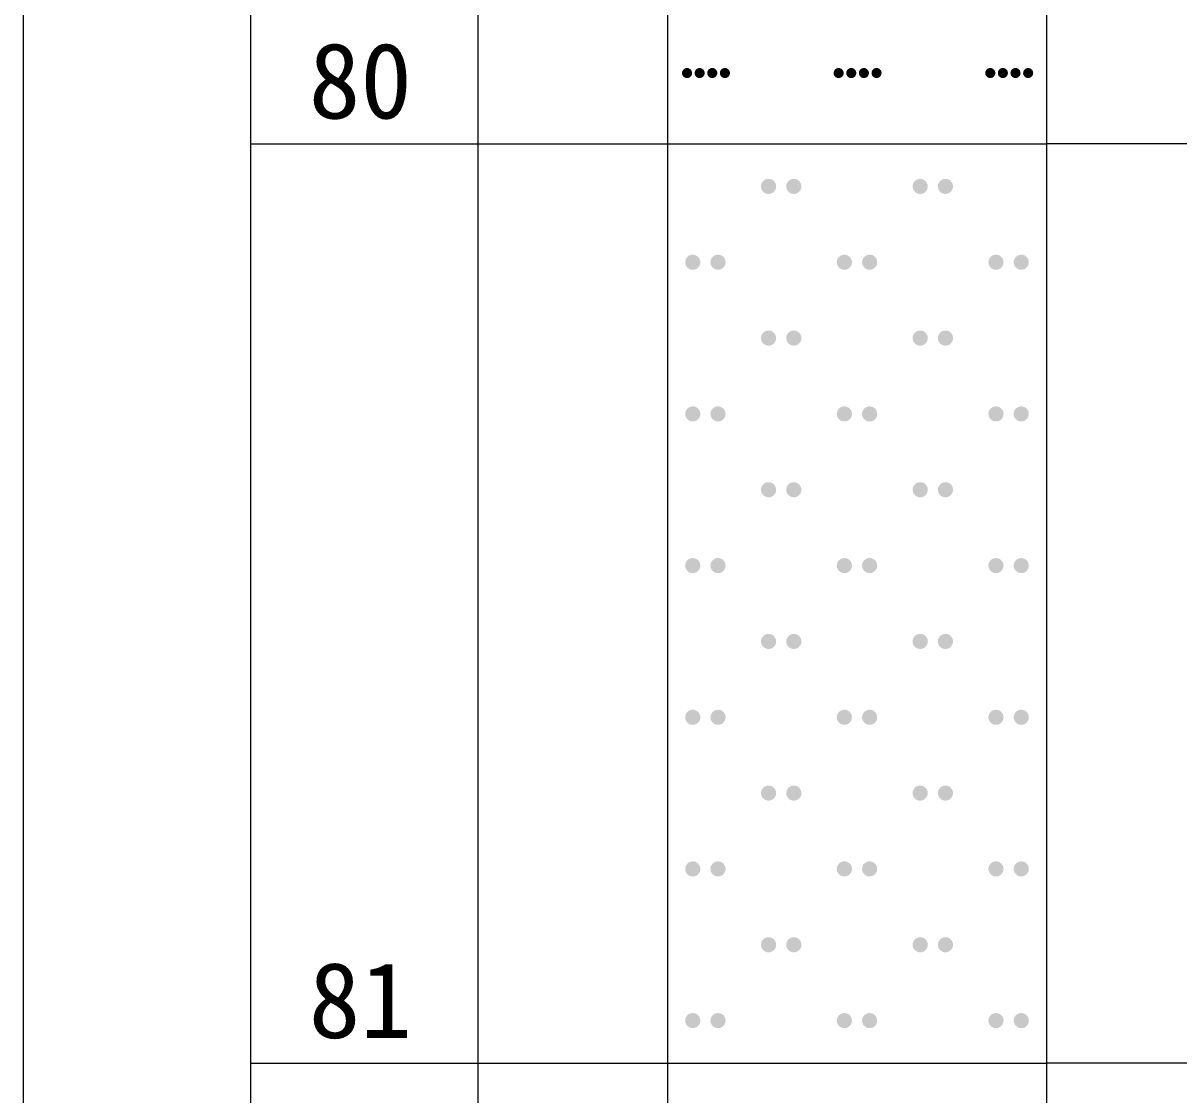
# Model space of a CAD drawing. Header units: inches. Extents: x -27 to 109, y -724 to 26.
# Drawn here: x 14.68 to 20.78, y -479.72 to -474.07 of the extents above; entities that cross this region are included whole.
import ezdxf

# ---------------------------------------------------------------- set-up
doc = ezdxf.new("R2010")
doc.units = ezdxf.units.IN
doc.header["$MEASUREMENT"] = 0
doc.layers.get('0').update_dxf_attribs({"lineweight": 0})
doc.styles.add('宋体', font='')
doc.styles.get('宋体').set_extended_font_data('宋体')

# ---------------------------------------------------------------- blocks, each defined once
blk = doc.blocks.new('lr_block_69')
at = {"true_color": 0x000000}
for points in [[(18.2105, -474.3376), (18.2114, -474.3307), (18.2105, -474.3238), (18.2078, -474.3174), (18.2035, -474.3119), (18.1981, -474.3076), (18.1917, -474.305), (18.1847, -474.304), (18.1778, -474.305), (18.1714, -474.3076), (18.1659, -474.3119), (18.1617, -474.3174), (18.159, -474.3238), (18.1581, -474.3307), (18.159, -474.3376), (18.1617, -474.344), (18.1659, -474.3495), (18.1714, -474.3538), (18.1778, -474.3564), (18.1847, -474.3574), (18.1917, -474.3564), (18.1981, -474.3538), (18.2035, -474.3495), (18.2078, -474.344)], [(18.2771, -474.3376), (18.2781, -474.3307), (18.2771, -474.3238), (18.2745, -474.3174), (18.2702, -474.3119), (18.2647, -474.3076), (18.2583, -474.305), (18.2514, -474.304), (18.2445, -474.305), (18.2381, -474.3076), (18.2326, -474.3119), (18.2283, -474.3174), (18.2257, -474.3238), (18.2247, -474.3307), (18.2257, -474.3376), (18.2283, -474.344), (18.2326, -474.3495), (18.2381, -474.3538), (18.2445, -474.3564), (18.2514, -474.3574), (18.2583, -474.3564), (18.2647, -474.3538), (18.2702, -474.3495), (18.2745, -474.344)], [(18.3438, -474.3376), (18.3447, -474.3307), (18.3438, -474.3238), (18.3411, -474.3174), (18.3369, -474.3119), (18.3314, -474.3076), (18.325, -474.305), (18.3181, -474.304), (18.3111, -474.305), (18.3047, -474.3076), (18.2993, -474.3119), (18.295, -474.3174), (18.2923, -474.3238), (18.2914, -474.3307), (18.2923, -474.3376), (18.295, -474.344), (18.2993, -474.3495), (18.3047, -474.3538), (18.3111, -474.3564), (18.3181, -474.3574), (18.325, -474.3564), (18.3314, -474.3538), (18.3369, -474.3495), (18.3411, -474.344)], [(18.4105, -474.3376), (18.4114, -474.3307), (18.4105, -474.3238), (18.4078, -474.3174), (18.4035, -474.3119), (18.3981, -474.3076), (18.3917, -474.305), (18.3847, -474.304), (18.3778, -474.305), (18.3714, -474.3076), (18.3659, -474.3119), (18.3617, -474.3174), (18.359, -474.3238), (18.3581, -474.3307), (18.359, -474.3376), (18.3617, -474.344), (18.3659, -474.3495), (18.3714, -474.3538), (18.3778, -474.3564), (18.3847, -474.3574), (18.3917, -474.3564), (18.3981, -474.3538), (18.4035, -474.3495), (18.4078, -474.344)], [(19.0105, -474.3376), (19.0114, -474.3307), (19.0105, -474.3238), (19.0078, -474.3174), (19.0035, -474.3119), (18.9981, -474.3076), (18.9917, -474.305), (18.9847, -474.304), (18.9778, -474.305), (18.9714, -474.3076), (18.9659, -474.3119), (18.9617, -474.3174), (18.959, -474.3238), (18.9581, -474.3307), (18.959, -474.3376), (18.9617, -474.344), (18.9659, -474.3495), (18.9714, -474.3538), (18.9778, -474.3564), (18.9847, -474.3574), (18.9917, -474.3564), (18.9981, -474.3538), (19.0035, -474.3495), (19.0078, -474.344)], [(19.0771, -474.3376), (19.0781, -474.3307), (19.0771, -474.3238), (19.0745, -474.3174), (19.0702, -474.3119), (19.0647, -474.3076), (19.0583, -474.305), (19.0514, -474.304), (19.0445, -474.305), (19.0381, -474.3076), (19.0326, -474.3119), (19.0283, -474.3174), (19.0257, -474.3238), (19.0247, -474.3307), (19.0257, -474.3376), (19.0283, -474.344), (19.0326, -474.3495), (19.0381, -474.3538), (19.0445, -474.3564), (19.0514, -474.3574), (19.0583, -474.3564), (19.0647, -474.3538), (19.0702, -474.3495), (19.0745, -474.344)], [(19.1438, -474.3376), (19.1447, -474.3307), (19.1438, -474.3238), (19.1411, -474.3174), (19.1369, -474.3119), (19.1314, -474.3076), (19.125, -474.305), (19.1181, -474.304), (19.1111, -474.305), (19.1047, -474.3076), (19.0993, -474.3119), (19.095, -474.3174), (19.0923, -474.3238), (19.0914, -474.3307), (19.0923, -474.3376), (19.095, -474.344), (19.0993, -474.3495), (19.1047, -474.3538), (19.1111, -474.3564), (19.1181, -474.3574), (19.125, -474.3564), (19.1314, -474.3538), (19.1369, -474.3495), (19.1411, -474.344)], [(19.2105, -474.3376), (19.2114, -474.3307), (19.2105, -474.3238), (19.2078, -474.3174), (19.2035, -474.3119), (19.1981, -474.3076), (19.1917, -474.305), (19.1847, -474.304), (19.1778, -474.305), (19.1714, -474.3076), (19.1659, -474.3119), (19.1617, -474.3174), (19.159, -474.3238), (19.1581, -474.3307), (19.159, -474.3376), (19.1617, -474.344), (19.1659, -474.3495), (19.1714, -474.3538), (19.1778, -474.3564), (19.1847, -474.3574), (19.1917, -474.3564), (19.1981, -474.3538), (19.2035, -474.3495), (19.2078, -474.344)], [(19.8105, -474.3376), (19.8114, -474.3307), (19.8105, -474.3238), (19.8078, -474.3174), (19.8035, -474.3119), (19.7981, -474.3076), (19.7917, -474.305), (19.7847, -474.304), (19.7778, -474.305), (19.7714, -474.3076), (19.7659, -474.3119), (19.7617, -474.3174), (19.759, -474.3238), (19.7581, -474.3307), (19.759, -474.3376), (19.7617, -474.344), (19.7659, -474.3495), (19.7714, -474.3538), (19.7778, -474.3564), (19.7847, -474.3574), (19.7917, -474.3564), (19.7981, -474.3538), (19.8035, -474.3495), (19.8078, -474.344)], [(19.8771, -474.3376), (19.8781, -474.3307), (19.8771, -474.3238), (19.8745, -474.3174), (19.8702, -474.3119), (19.8647, -474.3076), (19.8583, -474.305), (19.8514, -474.304), (19.8445, -474.305), (19.8381, -474.3076), (19.8326, -474.3119), (19.8283, -474.3174), (19.8257, -474.3238), (19.8247, -474.3307), (19.8257, -474.3376), (19.8283, -474.344), (19.8326, -474.3495), (19.8381, -474.3538), (19.8445, -474.3564), (19.8514, -474.3574), (19.8583, -474.3564), (19.8647, -474.3538), (19.8702, -474.3495), (19.8745, -474.344)], [(19.9438, -474.3376), (19.9447, -474.3307), (19.9438, -474.3238), (19.9411, -474.3174), (19.9369, -474.3119), (19.9314, -474.3076), (19.925, -474.305), (19.9181, -474.304), (19.9111, -474.305), (19.9047, -474.3076), (19.8993, -474.3119), (19.895, -474.3174), (19.8923, -474.3238), (19.8914, -474.3307), (19.8923, -474.3376), (19.895, -474.344), (19.8993, -474.3495), (19.9047, -474.3538), (19.9111, -474.3564), (19.9181, -474.3574), (19.925, -474.3564), (19.9314, -474.3538), (19.9369, -474.3495), (19.9411, -474.344)], [(20.0105, -474.3376), (20.0114, -474.3307), (20.0105, -474.3238), (20.0078, -474.3174), (20.0035, -474.3119), (19.9981, -474.3076), (19.9917, -474.305), (19.9847, -474.304), (19.9778, -474.305), (19.9714, -474.3076), (19.9659, -474.3119), (19.9617, -474.3174), (19.959, -474.3238), (19.9581, -474.3307), (19.959, -474.3376), (19.9617, -474.344), (19.9659, -474.3495), (19.9714, -474.3538), (19.9778, -474.3564), (19.9847, -474.3574), (19.9917, -474.3564), (19.9981, -474.3538), (20.0035, -474.3495), (20.0078, -474.344)]]:
    blk.add_hatch(color=18, dxfattribs=at).paths.add_polyline_path(points, flags=17)
blk = doc.blocks.new('lr_block_70')
at = {"true_color": 0x000000}
for points in [[(18.6537, -474.9391), (18.655, -474.9287), (18.6537, -474.9183), (18.6497, -474.9087), (18.6433, -474.9005), (18.635, -474.8941), (18.6254, -474.8901), (18.615, -474.8888), (18.6046, -474.8901), (18.595, -474.8941), (18.5867, -474.9005), (18.5803, -474.9087), (18.5763, -474.9183), (18.575, -474.9287), (18.5763, -474.9391), (18.5803, -474.9488), (18.5867, -474.957), (18.595, -474.9634), (18.6046, -474.9674), (18.615, -474.9687), (18.6254, -474.9674), (18.635, -474.9634), (18.6433, -474.957), (18.6497, -474.9488)], [(18.787, -474.9391), (18.7883, -474.9287), (18.787, -474.9183), (18.783, -474.9087), (18.7766, -474.9005), (18.7683, -474.8941), (18.7587, -474.8901), (18.7483, -474.8888), (18.7379, -474.8901), (18.7283, -474.8941), (18.7201, -474.9005), (18.7137, -474.9087), (18.7097, -474.9183), (18.7083, -474.9287), (18.7097, -474.9391), (18.7137, -474.9488), (18.7201, -474.957), (18.7283, -474.9634), (18.7379, -474.9674), (18.7483, -474.9687), (18.7587, -474.9674), (18.7683, -474.9634), (18.7766, -474.957), (18.783, -474.9488)], [(19.4537, -474.9391), (19.455, -474.9287), (19.4537, -474.9183), (19.4497, -474.9087), (19.4433, -474.9005), (19.435, -474.8941), (19.4254, -474.8901), (19.415, -474.8888), (19.4046, -474.8901), (19.395, -474.8941), (19.3867, -474.9005), (19.3803, -474.9087), (19.3763, -474.9183), (19.375, -474.9287), (19.3763, -474.9391), (19.3803, -474.9488), (19.3867, -474.957), (19.395, -474.9634), (19.4046, -474.9674), (19.415, -474.9687), (19.4254, -474.9674), (19.435, -474.9634), (19.4433, -474.957), (19.4497, -474.9488)], [(19.587, -474.9391), (19.5883, -474.9287), (19.587, -474.9183), (19.583, -474.9087), (19.5766, -474.9005), (19.5683, -474.8941), (19.5587, -474.8901), (19.5483, -474.8888), (19.5379, -474.8901), (19.5283, -474.8941), (19.5201, -474.9005), (19.5137, -474.9087), (19.5097, -474.9183), (19.5083, -474.9287), (19.5097, -474.9391), (19.5137, -474.9488), (19.5201, -474.957), (19.5283, -474.9634), (19.5379, -474.9674), (19.5483, -474.9687), (19.5587, -474.9674), (19.5683, -474.9634), (19.5766, -474.957), (19.583, -474.9488)], [(18.2537, -475.3392), (18.255, -475.3288), (18.2537, -475.3184), (18.2497, -475.3087), (18.2433, -475.3005), (18.235, -475.2941), (18.2254, -475.2901), (18.215, -475.2887), (18.2046, -475.2901), (18.195, -475.2941), (18.1867, -475.3005), (18.1803, -475.3087), (18.1763, -475.3184), (18.175, -475.3288), (18.1763, -475.3392), (18.1803, -475.3487), (18.1867, -475.357), (18.195, -475.3634), (18.2046, -475.3674), (18.215, -475.3687), (18.2254, -475.3674), (18.235, -475.3634), (18.2433, -475.357), (18.2497, -475.3487)], [(18.387, -475.3392), (18.3883, -475.3288), (18.387, -475.3184), (18.383, -475.3087), (18.3766, -475.3005), (18.3683, -475.2941), (18.3587, -475.2901), (18.3483, -475.2887), (18.3379, -475.2901), (18.3283, -475.2941), (18.3201, -475.3005), (18.3137, -475.3087), (18.3097, -475.3184), (18.3083, -475.3288), (18.3097, -475.3392), (18.3137, -475.3487), (18.3201, -475.357), (18.3283, -475.3634), (18.3379, -475.3674), (18.3483, -475.3687), (18.3587, -475.3674), (18.3683, -475.3634), (18.3766, -475.357), (18.383, -475.3487)], [(19.0537, -475.3392), (19.055, -475.3288), (19.0537, -475.3184), (19.0497, -475.3087), (19.0433, -475.3005), (19.035, -475.2941), (19.0254, -475.2901), (19.015, -475.2887), (19.0046, -475.2901), (18.995, -475.2941), (18.9867, -475.3005), (18.9803, -475.3087), (18.9763, -475.3184), (18.975, -475.3288), (18.9763, -475.3392), (18.9803, -475.3487), (18.9867, -475.357), (18.995, -475.3634), (19.0046, -475.3674), (19.015, -475.3687), (19.0254, -475.3674), (19.035, -475.3634), (19.0433, -475.357), (19.0497, -475.3487)], [(19.187, -475.3392), (19.1883, -475.3288), (19.187, -475.3184), (19.183, -475.3087), (19.1766, -475.3005), (19.1683, -475.2941), (19.1587, -475.2901), (19.1483, -475.2887), (19.1379, -475.2901), (19.1283, -475.2941), (19.1201, -475.3005), (19.1137, -475.3087), (19.1097, -475.3184), (19.1083, -475.3288), (19.1097, -475.3392), (19.1137, -475.3487), (19.1201, -475.357), (19.1283, -475.3634), (19.1379, -475.3674), (19.1483, -475.3687), (19.1587, -475.3674), (19.1683, -475.3634), (19.1766, -475.357), (19.183, -475.3487)], [(19.8537, -475.3392), (19.855, -475.3288), (19.8537, -475.3184), (19.8497, -475.3087), (19.8433, -475.3005), (19.835, -475.2941), (19.8254, -475.2901), (19.815, -475.2887), (19.8046, -475.2901), (19.795, -475.2941), (19.7867, -475.3005), (19.7803, -475.3087), (19.7763, -475.3184), (19.775, -475.3288), (19.7763, -475.3392), (19.7803, -475.3487), (19.7867, -475.357), (19.795, -475.3634), (19.8046, -475.3674), (19.815, -475.3687), (19.8254, -475.3674), (19.835, -475.3634), (19.8433, -475.357), (19.8497, -475.3487)], [(19.987, -475.3392), (19.9883, -475.3288), (19.987, -475.3184), (19.983, -475.3087), (19.9766, -475.3005), (19.9683, -475.2941), (19.9587, -475.2901), (19.9483, -475.2887), (19.9379, -475.2901), (19.9283, -475.2941), (19.9201, -475.3005), (19.9137, -475.3087), (19.9097, -475.3184), (19.9083, -475.3288), (19.9097, -475.3392), (19.9137, -475.3487), (19.9201, -475.357), (19.9283, -475.3634), (19.9379, -475.3674), (19.9483, -475.3687), (19.9587, -475.3674), (19.9683, -475.3634), (19.9766, -475.357), (19.983, -475.3487)], [(18.6537, -475.7391), (18.655, -475.7287), (18.6537, -475.7183), (18.6497, -475.7088), (18.6433, -475.7005), (18.635, -475.6941), (18.6254, -475.6901), (18.615, -475.6888), (18.6046, -475.6901), (18.595, -475.6941), (18.5867, -475.7005), (18.5803, -475.7088), (18.5763, -475.7183), (18.575, -475.7287), (18.5763, -475.7391), (18.5803, -475.7487), (18.5867, -475.757), (18.595, -475.7634), (18.6046, -475.7674), (18.615, -475.7688), (18.6254, -475.7674), (18.635, -475.7634), (18.6433, -475.757), (18.6497, -475.7487)], [(18.787, -475.7391), (18.7883, -475.7287), (18.787, -475.7183), (18.783, -475.7088), (18.7766, -475.7005), (18.7683, -475.6941), (18.7587, -475.6901), (18.7483, -475.6888), (18.7379, -475.6901), (18.7283, -475.6941), (18.7201, -475.7005), (18.7137, -475.7088), (18.7097, -475.7183), (18.7083, -475.7287), (18.7097, -475.7391), (18.7137, -475.7487), (18.7201, -475.757), (18.7283, -475.7634), (18.7379, -475.7674), (18.7483, -475.7688), (18.7587, -475.7674), (18.7683, -475.7634), (18.7766, -475.757), (18.783, -475.7487)], [(19.4537, -475.7391), (19.455, -475.7287), (19.4537, -475.7183), (19.4497, -475.7088), (19.4433, -475.7005), (19.435, -475.6941), (19.4254, -475.6901), (19.415, -475.6888), (19.4046, -475.6901), (19.395, -475.6941), (19.3867, -475.7005), (19.3803, -475.7088), (19.3763, -475.7183), (19.375, -475.7287), (19.3763, -475.7391), (19.3803, -475.7487), (19.3867, -475.757), (19.395, -475.7634), (19.4046, -475.7674), (19.415, -475.7688), (19.4254, -475.7674), (19.435, -475.7634), (19.4433, -475.757), (19.4497, -475.7487)], [(19.587, -475.7391), (19.5883, -475.7287), (19.587, -475.7183), (19.583, -475.7088), (19.5766, -475.7005), (19.5683, -475.6941), (19.5587, -475.6901), (19.5483, -475.6888), (19.5379, -475.6901), (19.5283, -475.6941), (19.5201, -475.7005), (19.5137, -475.7088), (19.5097, -475.7183), (19.5083, -475.7287), (19.5097, -475.7391), (19.5137, -475.7487), (19.5201, -475.757), (19.5283, -475.7634), (19.5379, -475.7674), (19.5483, -475.7688), (19.5587, -475.7674), (19.5683, -475.7634), (19.5766, -475.757), (19.583, -475.7487)], [(18.2537, -476.1391), (18.255, -476.1288), (18.2537, -476.1184), (18.2497, -476.1087), (18.2433, -476.1005), (18.235, -476.0941), (18.2254, -476.0901), (18.215, -476.0888), (18.2046, -476.0901), (18.195, -476.0941), (18.1867, -476.1005), (18.1803, -476.1087), (18.1763, -476.1184), (18.175, -476.1288), (18.1763, -476.1391), (18.1803, -476.1488), (18.1867, -476.157), (18.195, -476.1634), (18.2046, -476.1674), (18.215, -476.1687), (18.2254, -476.1674), (18.235, -476.1634), (18.2433, -476.157), (18.2497, -476.1488)], [(18.387, -476.1391), (18.3883, -476.1288), (18.387, -476.1184), (18.383, -476.1087), (18.3766, -476.1005), (18.3683, -476.0941), (18.3587, -476.0901), (18.3483, -476.0888), (18.3379, -476.0901), (18.3283, -476.0941), (18.3201, -476.1005), (18.3137, -476.1087), (18.3097, -476.1184), (18.3083, -476.1288), (18.3097, -476.1391), (18.3137, -476.1488), (18.3201, -476.157), (18.3283, -476.1634), (18.3379, -476.1674), (18.3483, -476.1687), (18.3587, -476.1674), (18.3683, -476.1634), (18.3766, -476.157), (18.383, -476.1488)], [(19.0537, -476.1391), (19.055, -476.1288), (19.0537, -476.1184), (19.0497, -476.1087), (19.0433, -476.1005), (19.035, -476.0941), (19.0254, -476.0901), (19.015, -476.0888), (19.0046, -476.0901), (18.995, -476.0941), (18.9867, -476.1005), (18.9803, -476.1087), (18.9763, -476.1184), (18.975, -476.1288), (18.9763, -476.1391), (18.9803, -476.1488), (18.9867, -476.157), (18.995, -476.1634), (19.0046, -476.1674), (19.015, -476.1687), (19.0254, -476.1674), (19.035, -476.1634), (19.0433, -476.157), (19.0497, -476.1488)], [(19.187, -476.1391), (19.1883, -476.1288), (19.187, -476.1184), (19.183, -476.1087), (19.1766, -476.1005), (19.1683, -476.0941), (19.1587, -476.0901), (19.1483, -476.0888), (19.1379, -476.0901), (19.1283, -476.0941), (19.1201, -476.1005), (19.1137, -476.1087), (19.1097, -476.1184), (19.1083, -476.1288), (19.1097, -476.1391), (19.1137, -476.1488), (19.1201, -476.157), (19.1283, -476.1634), (19.1379, -476.1674), (19.1483, -476.1687), (19.1587, -476.1674), (19.1683, -476.1634), (19.1766, -476.157), (19.183, -476.1488)], [(19.8537, -476.1391), (19.855, -476.1288), (19.8537, -476.1184), (19.8497, -476.1087), (19.8433, -476.1005), (19.835, -476.0941), (19.8254, -476.0901), (19.815, -476.0888), (19.8046, -476.0901), (19.795, -476.0941), (19.7867, -476.1005), (19.7803, -476.1087), (19.7763, -476.1184), (19.775, -476.1288), (19.7763, -476.1391), (19.7803, -476.1488), (19.7867, -476.157), (19.795, -476.1634), (19.8046, -476.1674), (19.815, -476.1687), (19.8254, -476.1674), (19.835, -476.1634), (19.8433, -476.157), (19.8497, -476.1488)], [(19.987, -476.1391), (19.9883, -476.1288), (19.987, -476.1184), (19.983, -476.1087), (19.9766, -476.1005), (19.9683, -476.0941), (19.9587, -476.0901), (19.9483, -476.0888), (19.9379, -476.0901), (19.9283, -476.0941), (19.9201, -476.1005), (19.9137, -476.1087), (19.9097, -476.1184), (19.9083, -476.1288), (19.9097, -476.1391), (19.9137, -476.1488), (19.9201, -476.157), (19.9283, -476.1634), (19.9379, -476.1674), (19.9483, -476.1687), (19.9587, -476.1674), (19.9683, -476.1634), (19.9766, -476.157), (19.983, -476.1488)], [(18.6537, -476.5392), (18.655, -476.5288), (18.6537, -476.5183), (18.6497, -476.5088), (18.6433, -476.5005), (18.635, -476.4941), (18.6254, -476.4901), (18.615, -476.4887), (18.6046, -476.4901), (18.595, -476.4941), (18.5867, -476.5005), (18.5803, -476.5088), (18.5763, -476.5183), (18.575, -476.5288), (18.5763, -476.5392), (18.5803, -476.5487), (18.5867, -476.557), (18.595, -476.5634), (18.6046, -476.5674), (18.615, -476.5688), (18.6254, -476.5674), (18.635, -476.5634), (18.6433, -476.557), (18.6497, -476.5487)], [(18.787, -476.5392), (18.7883, -476.5288), (18.787, -476.5183), (18.783, -476.5088), (18.7766, -476.5005), (18.7683, -476.4941), (18.7587, -476.4901), (18.7483, -476.4887), (18.7379, -476.4901), (18.7283, -476.4941), (18.7201, -476.5005), (18.7137, -476.5088), (18.7097, -476.5183), (18.7083, -476.5288), (18.7097, -476.5392), (18.7137, -476.5487), (18.7201, -476.557), (18.7283, -476.5634), (18.7379, -476.5674), (18.7483, -476.5688), (18.7587, -476.5674), (18.7683, -476.5634), (18.7766, -476.557), (18.783, -476.5487)], [(19.4537, -476.5392), (19.455, -476.5288), (19.4537, -476.5183), (19.4497, -476.5088), (19.4433, -476.5005), (19.435, -476.4941), (19.4254, -476.4901), (19.415, -476.4887), (19.4046, -476.4901), (19.395, -476.4941), (19.3867, -476.5005), (19.3803, -476.5088), (19.3763, -476.5183), (19.375, -476.5288), (19.3763, -476.5392), (19.3803, -476.5487), (19.3867, -476.557), (19.395, -476.5634), (19.4046, -476.5674), (19.415, -476.5688), (19.4254, -476.5674), (19.435, -476.5634), (19.4433, -476.557), (19.4497, -476.5487)], [(19.587, -476.5392), (19.5883, -476.5288), (19.587, -476.5183), (19.583, -476.5088), (19.5766, -476.5005), (19.5683, -476.4941), (19.5587, -476.4901), (19.5483, -476.4887), (19.5379, -476.4901), (19.5283, -476.4941), (19.5201, -476.5005), (19.5137, -476.5088), (19.5097, -476.5183), (19.5083, -476.5288), (19.5097, -476.5392), (19.5137, -476.5487), (19.5201, -476.557), (19.5283, -476.5634), (19.5379, -476.5674), (19.5483, -476.5688), (19.5587, -476.5674), (19.5683, -476.5634), (19.5766, -476.557), (19.583, -476.5487)], [(18.2537, -476.9391), (18.255, -476.9287), (18.2537, -476.9183), (18.2497, -476.9087), (18.2433, -476.9005), (18.235, -476.8941), (18.2254, -476.8901), (18.215, -476.8888), (18.2046, -476.8901), (18.195, -476.8941), (18.1867, -476.9005), (18.1803, -476.9087), (18.1763, -476.9183), (18.175, -476.9287), (18.1763, -476.9391), (18.1803, -476.9488), (18.1867, -476.957), (18.195, -476.9634), (18.2046, -476.9674), (18.215, -476.9688), (18.2254, -476.9674), (18.235, -476.9634), (18.2433, -476.957), (18.2497, -476.9488)], [(18.387, -476.9391), (18.3883, -476.9287), (18.387, -476.9183), (18.383, -476.9087), (18.3766, -476.9005), (18.3683, -476.8941), (18.3587, -476.8901), (18.3483, -476.8888), (18.3379, -476.8901), (18.3283, -476.8941), (18.3201, -476.9005), (18.3137, -476.9087), (18.3097, -476.9183), (18.3083, -476.9287), (18.3097, -476.9391), (18.3137, -476.9488), (18.3201, -476.957), (18.3283, -476.9634), (18.3379, -476.9674), (18.3483, -476.9688), (18.3587, -476.9674), (18.3683, -476.9634), (18.3766, -476.957), (18.383, -476.9488)], [(19.0537, -476.9391), (19.055, -476.9287), (19.0537, -476.9183), (19.0497, -476.9087), (19.0433, -476.9005), (19.035, -476.8941), (19.0254, -476.8901), (19.015, -476.8888), (19.0046, -476.8901), (18.995, -476.8941), (18.9867, -476.9005), (18.9803, -476.9087), (18.9763, -476.9183), (18.975, -476.9287), (18.9763, -476.9391), (18.9803, -476.9488), (18.9867, -476.957), (18.995, -476.9634), (19.0046, -476.9674), (19.015, -476.9688), (19.0254, -476.9674), (19.035, -476.9634), (19.0433, -476.957), (19.0497, -476.9488)], [(19.187, -476.9391), (19.1883, -476.9287), (19.187, -476.9183), (19.183, -476.9087), (19.1766, -476.9005), (19.1683, -476.8941), (19.1587, -476.8901), (19.1483, -476.8888), (19.1379, -476.8901), (19.1283, -476.8941), (19.1201, -476.9005), (19.1137, -476.9087), (19.1097, -476.9183), (19.1083, -476.9287), (19.1097, -476.9391), (19.1137, -476.9488), (19.1201, -476.957), (19.1283, -476.9634), (19.1379, -476.9674), (19.1483, -476.9688), (19.1587, -476.9674), (19.1683, -476.9634), (19.1766, -476.957), (19.183, -476.9488)], [(19.8537, -476.9391), (19.855, -476.9287), (19.8537, -476.9183), (19.8497, -476.9087), (19.8433, -476.9005), (19.835, -476.8941), (19.8254, -476.8901), (19.815, -476.8888), (19.8046, -476.8901), (19.795, -476.8941), (19.7867, -476.9005), (19.7803, -476.9087), (19.7763, -476.9183), (19.775, -476.9287), (19.7763, -476.9391), (19.7803, -476.9488), (19.7867, -476.957), (19.795, -476.9634), (19.8046, -476.9674), (19.815, -476.9688), (19.8254, -476.9674), (19.835, -476.9634), (19.8433, -476.957), (19.8497, -476.9488)], [(19.987, -476.9391), (19.9883, -476.9287), (19.987, -476.9183), (19.983, -476.9087), (19.9766, -476.9005), (19.9683, -476.8941), (19.9587, -476.8901), (19.9483, -476.8888), (19.9379, -476.8901), (19.9283, -476.8941), (19.9201, -476.9005), (19.9137, -476.9087), (19.9097, -476.9183), (19.9083, -476.9287), (19.9097, -476.9391), (19.9137, -476.9488), (19.9201, -476.957), (19.9283, -476.9634), (19.9379, -476.9674), (19.9483, -476.9688), (19.9587, -476.9674), (19.9683, -476.9634), (19.9766, -476.957), (19.983, -476.9488)], [(18.6537, -477.3392), (18.655, -477.3288), (18.6537, -477.3184), (18.6497, -477.3087), (18.6433, -477.3005), (18.635, -477.2941), (18.6254, -477.2901), (18.615, -477.2887), (18.6046, -477.2901), (18.595, -477.2941), (18.5867, -477.3005), (18.5803, -477.3087), (18.5763, -477.3184), (18.575, -477.3288), (18.5763, -477.3392), (18.5803, -477.3487), (18.5867, -477.357), (18.595, -477.3634), (18.6046, -477.3674), (18.615, -477.3687), (18.6254, -477.3674), (18.635, -477.3634), (18.6433, -477.357), (18.6497, -477.3487)], [(18.787, -477.3392), (18.7883, -477.3288), (18.787, -477.3184), (18.783, -477.3087), (18.7766, -477.3005), (18.7683, -477.2941), (18.7587, -477.2901), (18.7483, -477.2887), (18.7379, -477.2901), (18.7283, -477.2941), (18.7201, -477.3005), (18.7137, -477.3087), (18.7097, -477.3184), (18.7083, -477.3288), (18.7097, -477.3392), (18.7137, -477.3487), (18.7201, -477.357), (18.7283, -477.3634), (18.7379, -477.3674), (18.7483, -477.3687), (18.7587, -477.3674), (18.7683, -477.3634), (18.7766, -477.357), (18.783, -477.3487)], [(19.4537, -477.3392), (19.455, -477.3288), (19.4537, -477.3184), (19.4497, -477.3087), (19.4433, -477.3005), (19.435, -477.2941), (19.4254, -477.2901), (19.415, -477.2887), (19.4046, -477.2901), (19.395, -477.2941), (19.3867, -477.3005), (19.3803, -477.3087), (19.3763, -477.3184), (19.375, -477.3288), (19.3763, -477.3392), (19.3803, -477.3487), (19.3867, -477.357), (19.395, -477.3634), (19.4046, -477.3674), (19.415, -477.3687), (19.4254, -477.3674), (19.435, -477.3634), (19.4433, -477.357), (19.4497, -477.3487)], [(19.587, -477.3392), (19.5883, -477.3288), (19.587, -477.3184), (19.583, -477.3087), (19.5766, -477.3005), (19.5683, -477.2941), (19.5587, -477.2901), (19.5483, -477.2887), (19.5379, -477.2901), (19.5283, -477.2941), (19.5201, -477.3005), (19.5137, -477.3087), (19.5097, -477.3184), (19.5083, -477.3288), (19.5097, -477.3392), (19.5137, -477.3487), (19.5201, -477.357), (19.5283, -477.3634), (19.5379, -477.3674), (19.5483, -477.3687), (19.5587, -477.3674), (19.5683, -477.3634), (19.5766, -477.357), (19.583, -477.3487)], [(18.2537, -477.7391), (18.255, -477.7287), (18.2537, -477.7183), (18.2497, -477.7088), (18.2433, -477.7005), (18.235, -477.6941), (18.2254, -477.6901), (18.215, -477.6888), (18.2046, -477.6901), (18.195, -477.6941), (18.1867, -477.7005), (18.1803, -477.7088), (18.1763, -477.7183), (18.175, -477.7287), (18.1763, -477.7391), (18.1803, -477.7487), (18.1867, -477.757), (18.195, -477.7634), (18.2046, -477.7674), (18.215, -477.7688), (18.2254, -477.7674), (18.235, -477.7634), (18.2433, -477.757), (18.2497, -477.7487)], [(18.387, -477.7391), (18.3883, -477.7287), (18.387, -477.7183), (18.383, -477.7088), (18.3766, -477.7005), (18.3683, -477.6941), (18.3587, -477.6901), (18.3483, -477.6888), (18.3379, -477.6901), (18.3283, -477.6941), (18.3201, -477.7005), (18.3137, -477.7088), (18.3097, -477.7183), (18.3083, -477.7287), (18.3097, -477.7391), (18.3137, -477.7487), (18.3201, -477.757), (18.3283, -477.7634), (18.3379, -477.7674), (18.3483, -477.7688), (18.3587, -477.7674), (18.3683, -477.7634), (18.3766, -477.757), (18.383, -477.7487)], [(19.0537, -477.7391), (19.055, -477.7287), (19.0537, -477.7183), (19.0497, -477.7088), (19.0433, -477.7005), (19.035, -477.6941), (19.0254, -477.6901), (19.015, -477.6888), (19.0046, -477.6901), (18.995, -477.6941), (18.9867, -477.7005), (18.9803, -477.7088), (18.9763, -477.7183), (18.975, -477.7287), (18.9763, -477.7391), (18.9803, -477.7487), (18.9867, -477.757), (18.995, -477.7634), (19.0046, -477.7674), (19.015, -477.7688), (19.0254, -477.7674), (19.035, -477.7634), (19.0433, -477.757), (19.0497, -477.7487)], [(19.187, -477.7391), (19.1883, -477.7287), (19.187, -477.7183), (19.183, -477.7088), (19.1766, -477.7005), (19.1683, -477.6941), (19.1587, -477.6901), (19.1483, -477.6888), (19.1379, -477.6901), (19.1283, -477.6941), (19.1201, -477.7005), (19.1137, -477.7088), (19.1097, -477.7183), (19.1083, -477.7287), (19.1097, -477.7391), (19.1137, -477.7487), (19.1201, -477.757), (19.1283, -477.7634), (19.1379, -477.7674), (19.1483, -477.7688), (19.1587, -477.7674), (19.1683, -477.7634), (19.1766, -477.757), (19.183, -477.7487)], [(19.8537, -477.7391), (19.855, -477.7287), (19.8537, -477.7183), (19.8497, -477.7088), (19.8433, -477.7005), (19.835, -477.6941), (19.8254, -477.6901), (19.815, -477.6888), (19.8046, -477.6901), (19.795, -477.6941), (19.7867, -477.7005), (19.7803, -477.7088), (19.7763, -477.7183), (19.775, -477.7287), (19.7763, -477.7391), (19.7803, -477.7487), (19.7867, -477.757), (19.795, -477.7634), (19.8046, -477.7674), (19.815, -477.7688), (19.8254, -477.7674), (19.835, -477.7634), (19.8433, -477.757), (19.8497, -477.7487)], [(19.987, -477.7391), (19.9883, -477.7287), (19.987, -477.7183), (19.983, -477.7088), (19.9766, -477.7005), (19.9683, -477.6941), (19.9587, -477.6901), (19.9483, -477.6888), (19.9379, -477.6901), (19.9283, -477.6941), (19.9201, -477.7005), (19.9137, -477.7088), (19.9097, -477.7183), (19.9083, -477.7287), (19.9097, -477.7391), (19.9137, -477.7487), (19.9201, -477.757), (19.9283, -477.7634), (19.9379, -477.7674), (19.9483, -477.7688), (19.9587, -477.7674), (19.9683, -477.7634), (19.9766, -477.757), (19.983, -477.7487)], [(18.6537, -478.1391), (18.655, -478.1288), (18.6537, -478.1184), (18.6497, -478.1087), (18.6433, -478.1005), (18.635, -478.0941), (18.6254, -478.0901), (18.615, -478.0888), (18.6046, -478.0901), (18.595, -478.0941), (18.5867, -478.1005), (18.5803, -478.1087), (18.5763, -478.1184), (18.575, -478.1288), (18.5763, -478.1391), (18.5803, -478.1488), (18.5867, -478.157), (18.595, -478.1634), (18.6046, -478.1674), (18.615, -478.1687), (18.6254, -478.1674), (18.635, -478.1634), (18.6433, -478.157), (18.6497, -478.1488)], [(18.787, -478.1391), (18.7883, -478.1288), (18.787, -478.1184), (18.783, -478.1087), (18.7766, -478.1005), (18.7683, -478.0941), (18.7587, -478.0901), (18.7483, -478.0888), (18.7379, -478.0901), (18.7283, -478.0941), (18.7201, -478.1005), (18.7137, -478.1087), (18.7097, -478.1184), (18.7083, -478.1288), (18.7097, -478.1391), (18.7137, -478.1488), (18.7201, -478.157), (18.7283, -478.1634), (18.7379, -478.1674), (18.7483, -478.1687), (18.7587, -478.1674), (18.7683, -478.1634), (18.7766, -478.157), (18.783, -478.1488)], [(19.4537, -478.1391), (19.455, -478.1288), (19.4537, -478.1184), (19.4497, -478.1087), (19.4433, -478.1005), (19.435, -478.0941), (19.4254, -478.0901), (19.415, -478.0888), (19.4046, -478.0901), (19.395, -478.0941), (19.3867, -478.1005), (19.3803, -478.1087), (19.3763, -478.1184), (19.375, -478.1288), (19.3763, -478.1391), (19.3803, -478.1488), (19.3867, -478.157), (19.395, -478.1634), (19.4046, -478.1674), (19.415, -478.1687), (19.4254, -478.1674), (19.435, -478.1634), (19.4433, -478.157), (19.4497, -478.1488)], [(19.587, -478.1391), (19.5883, -478.1288), (19.587, -478.1184), (19.583, -478.1087), (19.5766, -478.1005), (19.5683, -478.0941), (19.5587, -478.0901), (19.5483, -478.0888), (19.5379, -478.0901), (19.5283, -478.0941), (19.5201, -478.1005), (19.5137, -478.1087), (19.5097, -478.1184), (19.5083, -478.1288), (19.5097, -478.1391), (19.5137, -478.1488), (19.5201, -478.157), (19.5283, -478.1634), (19.5379, -478.1674), (19.5483, -478.1687), (19.5587, -478.1674), (19.5683, -478.1634), (19.5766, -478.157), (19.583, -478.1488)], [(18.2537, -478.5392), (18.255, -478.5288), (18.2537, -478.5183), (18.2497, -478.5088), (18.2433, -478.5005), (18.235, -478.4941), (18.2254, -478.4901), (18.215, -478.4887), (18.2046, -478.4901), (18.195, -478.4941), (18.1867, -478.5005), (18.1803, -478.5088), (18.1763, -478.5183), (18.175, -478.5288), (18.1763, -478.5392), (18.1803, -478.5487), (18.1867, -478.557), (18.195, -478.5634), (18.2046, -478.5674), (18.215, -478.5688), (18.2254, -478.5674), (18.235, -478.5634), (18.2433, -478.557), (18.2497, -478.5487)], [(18.387, -478.5392), (18.3883, -478.5288), (18.387, -478.5183), (18.383, -478.5088), (18.3766, -478.5005), (18.3683, -478.4941), (18.3587, -478.4901), (18.3483, -478.4887), (18.3379, -478.4901), (18.3283, -478.4941), (18.3201, -478.5005), (18.3137, -478.5088), (18.3097, -478.5183), (18.3083, -478.5288), (18.3097, -478.5392), (18.3137, -478.5487), (18.3201, -478.557), (18.3283, -478.5634), (18.3379, -478.5674), (18.3483, -478.5688), (18.3587, -478.5674), (18.3683, -478.5634), (18.3766, -478.557), (18.383, -478.5487)], [(19.0537, -478.5392), (19.055, -478.5288), (19.0537, -478.5183), (19.0497, -478.5088), (19.0433, -478.5005), (19.035, -478.4941), (19.0254, -478.4901), (19.015, -478.4887), (19.0046, -478.4901), (18.995, -478.4941), (18.9867, -478.5005), (18.9803, -478.5088), (18.9763, -478.5183), (18.975, -478.5288), (18.9763, -478.5392), (18.9803, -478.5487), (18.9867, -478.557), (18.995, -478.5634), (19.0046, -478.5674), (19.015, -478.5688), (19.0254, -478.5674), (19.035, -478.5634), (19.0433, -478.557), (19.0497, -478.5487)], [(19.187, -478.5392), (19.1883, -478.5288), (19.187, -478.5183), (19.183, -478.5088), (19.1766, -478.5005), (19.1683, -478.4941), (19.1587, -478.4901), (19.1483, -478.4887), (19.1379, -478.4901), (19.1283, -478.4941), (19.1201, -478.5005), (19.1137, -478.5088), (19.1097, -478.5183), (19.1083, -478.5288), (19.1097, -478.5392), (19.1137, -478.5487), (19.1201, -478.557), (19.1283, -478.5634), (19.1379, -478.5674), (19.1483, -478.5688), (19.1587, -478.5674), (19.1683, -478.5634), (19.1766, -478.557), (19.183, -478.5487)], [(19.8537, -478.5392), (19.855, -478.5288), (19.8537, -478.5183), (19.8497, -478.5088), (19.8433, -478.5005), (19.835, -478.4941), (19.8254, -478.4901), (19.815, -478.4887), (19.8046, -478.4901), (19.795, -478.4941), (19.7867, -478.5005), (19.7803, -478.5088), (19.7763, -478.5183), (19.775, -478.5288), (19.7763, -478.5392), (19.7803, -478.5487), (19.7867, -478.557), (19.795, -478.5634), (19.8046, -478.5674), (19.815, -478.5688), (19.8254, -478.5674), (19.835, -478.5634), (19.8433, -478.557), (19.8497, -478.5487)], [(19.987, -478.5392), (19.9883, -478.5288), (19.987, -478.5183), (19.983, -478.5088), (19.9766, -478.5005), (19.9683, -478.4941), (19.9587, -478.4901), (19.9483, -478.4887), (19.9379, -478.4901), (19.9283, -478.4941), (19.9201, -478.5005), (19.9137, -478.5088), (19.9097, -478.5183), (19.9083, -478.5288), (19.9097, -478.5392), (19.9137, -478.5487), (19.9201, -478.557), (19.9283, -478.5634), (19.9379, -478.5674), (19.9483, -478.5688), (19.9587, -478.5674), (19.9683, -478.5634), (19.9766, -478.557), (19.983, -478.5487)], [(18.6537, -478.9391), (18.655, -478.9287), (18.6537, -478.9183), (18.6497, -478.9087), (18.6433, -478.9005), (18.635, -478.8941), (18.6254, -478.8901), (18.615, -478.8888), (18.6046, -478.8901), (18.595, -478.8941), (18.5867, -478.9005), (18.5803, -478.9087), (18.5763, -478.9183), (18.575, -478.9287), (18.5763, -478.9391), (18.5803, -478.9488), (18.5867, -478.957), (18.595, -478.9634), (18.6046, -478.9674), (18.615, -478.9688), (18.6254, -478.9674), (18.635, -478.9634), (18.6433, -478.957), (18.6497, -478.9488)], [(18.787, -478.9391), (18.7883, -478.9287), (18.787, -478.9183), (18.783, -478.9087), (18.7766, -478.9005), (18.7683, -478.8941), (18.7587, -478.8901), (18.7483, -478.8888), (18.7379, -478.8901), (18.7283, -478.8941), (18.7201, -478.9005), (18.7137, -478.9087), (18.7097, -478.9183), (18.7083, -478.9287), (18.7097, -478.9391), (18.7137, -478.9488), (18.7201, -478.957), (18.7283, -478.9634), (18.7379, -478.9674), (18.7483, -478.9688), (18.7587, -478.9674), (18.7683, -478.9634), (18.7766, -478.957), (18.783, -478.9488)], [(19.4537, -478.9391), (19.455, -478.9287), (19.4537, -478.9183), (19.4497, -478.9087), (19.4433, -478.9005), (19.435, -478.8941), (19.4254, -478.8901), (19.415, -478.8888), (19.4046, -478.8901), (19.395, -478.8941), (19.3867, -478.9005), (19.3803, -478.9087), (19.3763, -478.9183), (19.375, -478.9287), (19.3763, -478.9391), (19.3803, -478.9488), (19.3867, -478.957), (19.395, -478.9634), (19.4046, -478.9674), (19.415, -478.9688), (19.4254, -478.9674), (19.435, -478.9634), (19.4433, -478.957), (19.4497, -478.9488)], [(19.587, -478.9391), (19.5883, -478.9287), (19.587, -478.9183), (19.583, -478.9087), (19.5766, -478.9005), (19.5683, -478.8941), (19.5587, -478.8901), (19.5483, -478.8888), (19.5379, -478.8901), (19.5283, -478.8941), (19.5201, -478.9005), (19.5137, -478.9087), (19.5097, -478.9183), (19.5083, -478.9287), (19.5097, -478.9391), (19.5137, -478.9488), (19.5201, -478.957), (19.5283, -478.9634), (19.5379, -478.9674), (19.5483, -478.9688), (19.5587, -478.9674), (19.5683, -478.9634), (19.5766, -478.957), (19.583, -478.9488)], [(18.2537, -479.3392), (18.255, -479.3288), (18.2537, -479.3184), (18.2497, -479.3087), (18.2433, -479.3005), (18.235, -479.2941), (18.2254, -479.2901), (18.215, -479.2888), (18.2046, -479.2901), (18.195, -479.2941), (18.1867, -479.3005), (18.1803, -479.3087), (18.1763, -479.3184), (18.175, -479.3288), (18.1763, -479.3392), (18.1803, -479.3488), (18.1867, -479.357), (18.195, -479.3634), (18.2046, -479.3674), (18.215, -479.3687), (18.2254, -479.3674), (18.235, -479.3634), (18.2433, -479.357), (18.2497, -479.3488)], [(18.387, -479.3392), (18.3883, -479.3288), (18.387, -479.3184), (18.383, -479.3087), (18.3766, -479.3005), (18.3683, -479.2941), (18.3587, -479.2901), (18.3483, -479.2888), (18.3379, -479.2901), (18.3283, -479.2941), (18.3201, -479.3005), (18.3137, -479.3087), (18.3097, -479.3184), (18.3083, -479.3288), (18.3097, -479.3392), (18.3137, -479.3488), (18.3201, -479.357), (18.3283, -479.3634), (18.3379, -479.3674), (18.3483, -479.3687), (18.3587, -479.3674), (18.3683, -479.3634), (18.3766, -479.357), (18.383, -479.3488)], [(19.0537, -479.3392), (19.055, -479.3288), (19.0537, -479.3184), (19.0497, -479.3087), (19.0433, -479.3005), (19.035, -479.2941), (19.0254, -479.2901), (19.015, -479.2888), (19.0046, -479.2901), (18.995, -479.2941), (18.9867, -479.3005), (18.9803, -479.3087), (18.9763, -479.3184), (18.975, -479.3288), (18.9763, -479.3392), (18.9803, -479.3488), (18.9867, -479.357), (18.995, -479.3634), (19.0046, -479.3674), (19.015, -479.3687), (19.0254, -479.3674), (19.035, -479.3634), (19.0433, -479.357), (19.0497, -479.3488)], [(19.187, -479.3392), (19.1883, -479.3288), (19.187, -479.3184), (19.183, -479.3087), (19.1766, -479.3005), (19.1683, -479.2941), (19.1587, -479.2901), (19.1483, -479.2888), (19.1379, -479.2901), (19.1283, -479.2941), (19.1201, -479.3005), (19.1137, -479.3087), (19.1097, -479.3184), (19.1083, -479.3288), (19.1097, -479.3392), (19.1137, -479.3488), (19.1201, -479.357), (19.1283, -479.3634), (19.1379, -479.3674), (19.1483, -479.3687), (19.1587, -479.3674), (19.1683, -479.3634), (19.1766, -479.357), (19.183, -479.3488)], [(19.8537, -479.3392), (19.855, -479.3288), (19.8537, -479.3184), (19.8497, -479.3087), (19.8433, -479.3005), (19.835, -479.2941), (19.8254, -479.2901), (19.815, -479.2888), (19.8046, -479.2901), (19.795, -479.2941), (19.7867, -479.3005), (19.7803, -479.3087), (19.7763, -479.3184), (19.775, -479.3288), (19.7763, -479.3392), (19.7803, -479.3488), (19.7867, -479.357), (19.795, -479.3634), (19.8046, -479.3674), (19.815, -479.3687), (19.8254, -479.3674), (19.835, -479.3634), (19.8433, -479.357), (19.8497, -479.3488)], [(19.987, -479.3392), (19.9883, -479.3288), (19.987, -479.3184), (19.983, -479.3087), (19.9766, -479.3005), (19.9683, -479.2941), (19.9587, -479.2901), (19.9483, -479.2888), (19.9379, -479.2901), (19.9283, -479.2941), (19.9201, -479.3005), (19.9137, -479.3087), (19.9097, -479.3184), (19.9083, -479.3288), (19.9097, -479.3392), (19.9137, -479.3488), (19.9201, -479.357), (19.9283, -479.3634), (19.9379, -479.3674), (19.9483, -479.3687), (19.9587, -479.3674), (19.9683, -479.3634), (19.9766, -479.357), (19.983, -479.3488)]]:
    blk.add_hatch(color=18, dxfattribs=at).paths.add_polyline_path(points, flags=17)

msp = doc.modelspace()

# ---------------------------------------------------------------- linework, layer by layer
at = {"linetype": 'Continuous', "lineweight": 15}
for p, q in [((14.6817, 0.8962), (14.6817, -693.5538)), ((15.8817, 0.8962), (15.8817, -693.5538)), ((17.0817, 0.8962), (17.0817, -693.5538)), ((18.0817, -451.9638), (18.0817, -474.7038)), ((20.0817, -451.9638), (20.0817, -474.7038)), ((15.8817, -474.7038), (17.0817, -474.7038)), ((17.0817, -474.7038), (18.0817, -474.7038)), ((18.0817, -474.7038), (20.0817, -474.7038)), ((18.0817, -474.7038), (18.0817, -479.5537)), ((21.0817, -474.7038), (20.0817, -474.7038)), ((20.0817, -474.7038), (20.0817, -479.5537)), ((15.8817, -479.5537), (17.0817, -479.5537)), ((17.0817, -479.5537), (18.0817, -479.5537)), ((18.0817, -479.5537), (20.0817, -479.5537)), ((18.0817, -479.5537), (18.0817, -504.2937)), ((21.0817, -479.5537), (20.0817, -479.5537)), ((20.0817, -479.5537), (20.0817, -504.2937))]:
    msp.add_line(p, q, dxfattribs=at)

# ---------------------------------------------------------------- block references
at = {"color": 7}
for name in ['lr_block_69', 'lr_block_70']:
    msp.add_blockref(name, (0, 0), dxfattribs=at)

# ---------------------------------------------------------------- texts
at = {"style": '宋体'}
for s, p in [('80', (16.1891, -474.5704)), ('81', (16.1891, -479.4204))]:
    msp.add_text(s, height=0.4, dxfattribs=at).set_placement(p)

doc.saveas('drawing.dxf')
